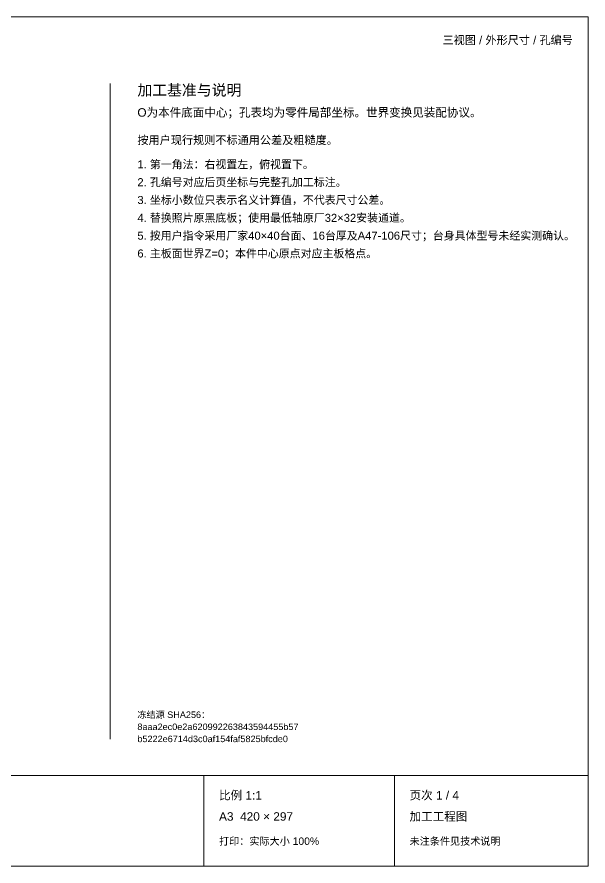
# Paper-space layout '01_三视图' of a CAD drawing. Header units: millimetres. Extents: x 8 to 412, y 8 to 289.
# Drawn here: x 223.2 to 412, y 8 to 289 of the extents above; entities that cross this region are included whole.
import ezdxf
from ezdxf.enums import TextEntityAlignment as Align

# ---------------------------------------------------------------- set-up
doc = ezdxf.new("R2010")
doc.units = ezdxf.units.MM
doc.layers.add('ANNOTATIONS', color=7, linetype='CONTINUOUS', lineweight=18)
doc.styles.add('CJK', font='Arial Unicode.ttf')

psp = doc.layouts.new('01_三视图')

# ---------------------------------------------------------------- linework, layer by layer
at = {"layer": 'ANNOTATIONS'}
for p, q in [((412, 289), (8, 289)), ((412, 8), (412, 289)), ((254, 50), (254, 267)), ((8, 38), (412, 38)), ((285, 8), (285, 38)), ((348, 8), (348, 38)), ((8, 8), (412, 8))]:
    psp.add_line(p, q, dxfattribs=at)

# ---------------------------------------------------------------- texts
at = {"layer": 'ANNOTATIONS', "style": 'CJK'}
psp.add_text('三视图 / 外形尺寸 / 孔编号', height=2.7, dxfattribs=at).set_placement((407, 280), align=Align.RIGHT)
for s, height, p in [('加工基准与说明', 3.6, (263, 263)), ('O为本件底面中心；孔表均为零件局部坐标。世界变换见装配协议。', 2.8, (263, 256)), ('按用户现行规则不标通用公差及粗糙度。', 2.7, (263, 246.9)), ('1. 第一角法：右视置左，俯视置下。', 2.65, (263, 238.9)), ('2. 孔编号对应后页坐标与完整孔加工标注。', 2.65, (263, 233)), ('3. 坐标小数位只表示名义计算值，不代表尺寸公差。', 2.65, (263, 227.1)), ('4. 替换照片原黑底板；使用最低轴原厂32×32安装通道。', 2.65, (263, 221.2)), ('5. 按用户指令采用厂家40×40台面、16台厚及A47-106尺寸；台身具体型号未经实测确认。', 2.65, (263, 215.3)), ('6. 主板面世界Z=0；本件中心原点对应主板格点。', 2.65, (263, 209.4)), ('冻结源 SHA256：', 2.15, (263, 57)), ('8aaa2ec0e2a620992263843594455b57', 2.15, (263, 53)), ('b5222e6714d3c0af154faf5825bfcde0', 2.15, (263, 49)), ('比例 1:1', 2.8, (290, 30)), ('页次 1 / 4', 2.8, (353, 30)), ('A3  420 × 297', 2.8, (290, 23)), ('加工工程图', 2.8, (353, 23)), ('打印：实际大小 100%', 2.45, (290, 15)), ('未注条件见技术说明', 2.45, (353, 15))]:
    psp.add_text(s, height=height, dxfattribs=at).set_placement(p)

doc.saveas('drawing.dxf')
